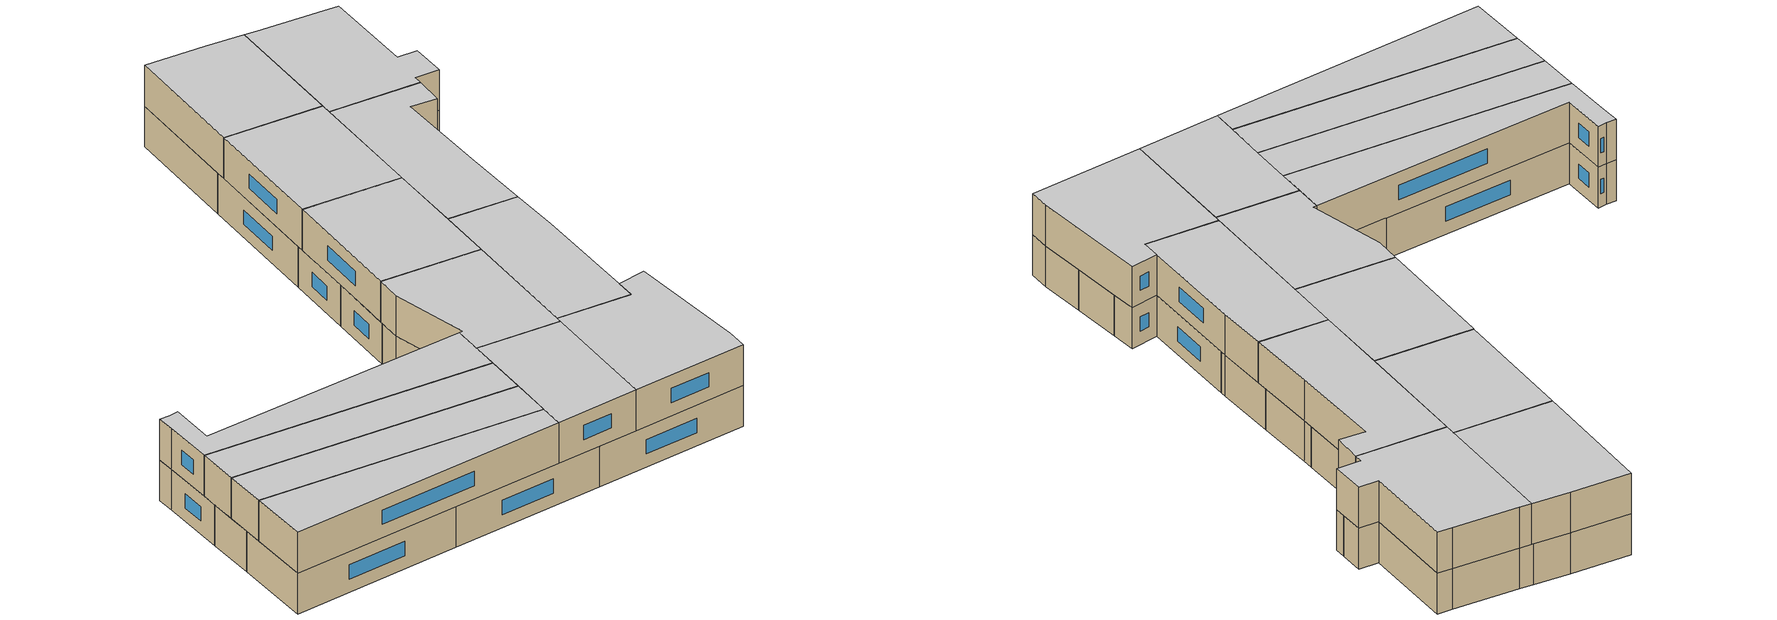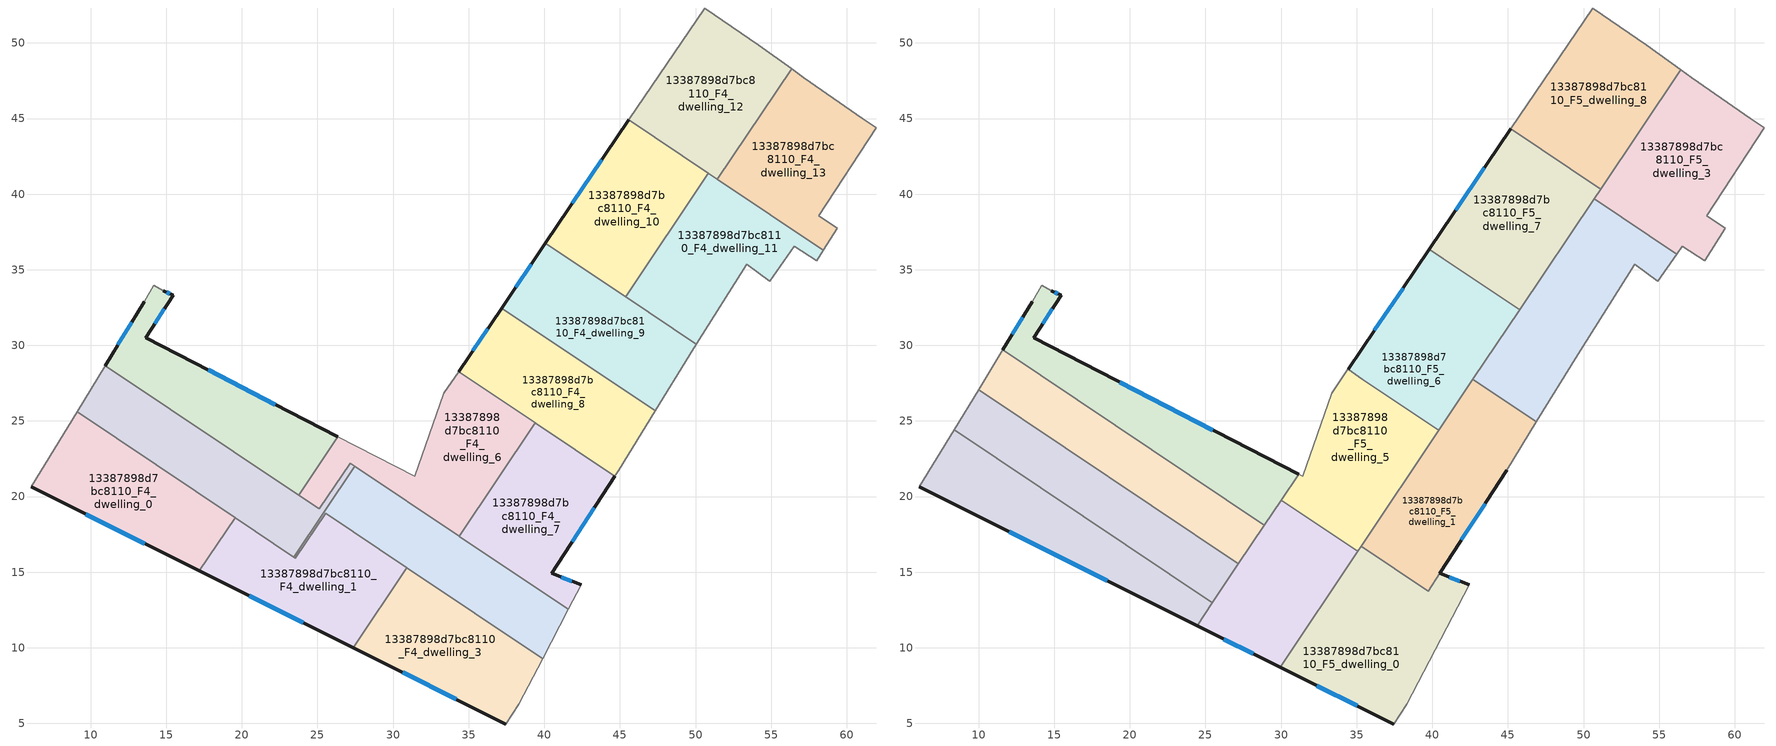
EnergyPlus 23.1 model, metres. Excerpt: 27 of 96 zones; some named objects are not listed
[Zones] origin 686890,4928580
13387898d7bc8110_F4_dwelling_0
 floor to 13387898d7bc8110_F3_dwelling_0 (EU_floor_Construction): 19.55,18.6 17.2,15.09 6.08,20.64 9.1,25.6 z12
 wall outside (EU_wall_Construction): 6.08,20.64 17.2,15.09 z12:15
 wall to 13387898d7bc8110_F4_dwelling_1 (EU_wall_Construction): 17.2,15.09 19.55,18.6 z12:15
 wall adiabatic (EU_wall_Construction): 9.1,25.6 6.08,20.64 z12:15
 wall to 13387898d7bc8110_F4_dwelling_2 (EU_wall_Construction): 19.55,18.6 9.1,25.6 z12:15
 window (EU_Window_Construction): 9.68,18.84 13.59,16.89 z12.97:14.03
13387898d7bc8110_F4_dwelling_1
 floor to 13387898d7bc8110_F3_dwelling_1 (EU_floor_Construction): 30.9,15.3 27.35,10.01 17.2,15.09 19.55,18.6 23.55,15.92 25.54,18.89 z12
 wall outside (EU_wall_Construction): 17.2,15.09 27.35,10.01 z12:15
 wall to 13387898d7bc8110_F4_dwelling_5 (EU_wall_Construction): 30.9,15.3 25.54,18.89 23.55,15.92 23.43,15.99 z12:15
 wall to 13387898d7bc8110_F4_dwelling_3 (EU_wall_Construction): 27.35,10.01 30.9,15.3 z12:15
 wall to 13387898d7bc8110_F4_dwelling_2 (EU_wall_Construction): 23.43,15.99 19.55,18.6 z12:15
 window (EU_Window_Construction): 20.49,13.44 24.06,11.66 z12.97:14.03
 ceiling adiabatic (EU_roof_Construction): 27.18,15.55 28.22,17.1 25.54,18.89 24.5,17.34 z15
13387898d7bc8110_F4_dwelling_10
 floor to 13387898d7bc8110_F3_dwelling_10 (EU_floor_Construction): 50.85,41.37 45.37,33.2 40.07,36.75 45.59,44.9 z12
 wall outside (EU_wall_Construction): 45.59,44.9 40.07,36.75 z12:15
 wall to 13387898d7bc8110_F4_dwelling_11 (EU_wall_Construction): 45.37,33.2 50.85,41.37 z12:15
 wall to 13387898d7bc8110_F4_dwelling_12 (EU_wall_Construction): 50.85,41.37 45.59,44.9 z12:15
 wall to 13387898d7bc8110_F4_dwelling_9 (EU_wall_Construction): 40.07,36.75 45.37,33.2 z12:15
 window (EU_Window_Construction): 43.8,42.26 41.86,39.39 z12.97:14.03
13387898d7bc8110_F4_dwelling_11
 floor to 13387898d7bc8110_F3_dwelling_11 (EU_floor_Construction): 58.44,36.28 58.02,35.6 56.54,36.54 54.92,34.25 53.39,35.38 50.04,30.07 45.37,33.2 50.85,41.37 z12
 wall adiabatic (EU_wall_Construction): 50.04,30.07 53.39,35.38 54.92,34.25 56.54,36.54 58.02,35.6 58.44,36.28 z12:15
 wall to 13387898d7bc8110_F4_dwelling_13 (EU_wall_Construction): 58.44,36.28 51.45,40.97 z12:15
 wall to 13387898d7bc8110_F4_dwelling_9 (EU_wall_Construction): 45.37,33.2 50.04,30.07 z12:15
 wall to 13387898d7bc8110_F4_dwelling_12 (EU_wall_Construction): 51.45,40.98 50.85,41.37 z12:15
13387898d7bc8110_F4_dwelling_12
 floor to 13387898d7bc8110_F3_dwelling_12 (EU_floor_Construction): 54.2,49.85 56.36,48.29 51.45,40.97 45.59,44.9 50.61,52.31 z12
 wall adiabatic (EU_wall_Construction): 56.36,48.29 54.2,49.85 50.61,52.31 45.59,44.9 z12:15
 wall to 13387898d7bc8110_F4_dwelling_13 (EU_wall_Construction): 51.45,40.97 56.36,48.29 z12:15
13387898d7bc8110_F4_dwelling_13
 floor to 13387898d7bc8110_F3_dwelling_13 (EU_floor_Construction): 61.07,44.99 61.95,44.38 58.15,38.56 59.36,37.75 58.44,36.28 51.45,40.97 56.36,48.29 57.17,47.71 z12
 wall adiabatic (EU_wall_Construction): 58.44,36.28 59.36,37.75 58.15,38.56 61.95,44.38 61.07,44.99 57.17,47.71 56.36,48.29 z12:15
13387898d7bc8110_F4_dwelling_2
 floor to 13387898d7bc8110_F3_dwelling_2 (EU_floor_Construction): 27.15,22.22 27.46,22.01 23.43,15.99 9.1,25.6 10.97,28.66 25.11,19.18 z12
 wall to 13387898d7bc8110_F4_dwelling_6 (EU_wall_Construction): 27.46,22.01 27.15,22.22 25.11,19.18 23.75,20.1 z12:15
 wall to 13387898d7bc8110_F4_dwelling_5 (EU_wall_Construction): 23.43,15.99 27.46,22.01 z12:15
 wall adiabatic (EU_wall_Construction): 10.97,28.66 9.1,25.6 z12:15
 wall to 13387898d7bc8110_F4_dwelling_4 (EU_wall_Construction): 23.75,20.1 10.97,28.66 z12:15
13387898d7bc8110_F4_dwelling_3
 floor to 13387898d7bc8110_F3_dwelling_3 (EU_floor_Construction): 39.88,9.27 38.32,6.27 37.47,4.96 27.35,10.01 30.9,15.3 z12
 wall outside (EU_wall_Construction): 27.35,10.01 37.47,4.96 z12:15
 wall adiabatic (EU_wall_Construction): 37.47,4.96 38.32,6.27 39.88,9.27 z12:15
 wall to 13387898d7bc8110_F4_dwelling_5 (EU_wall_Construction): 39.88,9.27 30.9,15.3 z12:15
 window (EU_Window_Construction): 30.63,8.37 34.19,6.6 z12.97:14.03
13387898d7bc8110_F4_dwelling_4
 floor to 13387898d7bc8110_F3_dwelling_4 (EU_floor_Construction): 26.34,23.96 23.75,20.1 10.97,28.66 13.55,32.88 14.19,33.96 14.82,33.6 15.45,33.32 13.65,30.5 z12
 wall outside (EU_wall_Construction): 26.34,23.96 13.65,30.5 15.45,33.32 14.82,33.6 / 13.55,32.88 10.97,28.66 z12:15
 wall adiabatic (EU_wall_Construction): 14.82,33.6 14.19,33.96 13.55,32.88 z12:15
 wall to 13387898d7bc8110_F4_dwelling_6 (EU_wall_Construction): 23.75,20.1 26.34,23.96 z12:15
 window (EU_Window_Construction): 15.24,33.41 15.02,33.51 / 14.23,31.41 14.86,32.41 / 22.22,26.08 17.76,28.38 / 12.71,31.51 11.81,30.03 z12.97:14.03
13387898d7bc8110_F4_dwelling_5
 floor to 13387898d7bc8110_F3_dwelling_5 (EU_floor_Construction): 41.59,12.54 39.88,9.27 25.54,18.89 23.55,15.92 23.43,15.99 27.46,22.01 z12
 wall adiabatic (EU_wall_Construction): 39.88,9.27 41.59,12.54 z12:15
 wall to 13387898d7bc8110_F4_dwelling_7 (EU_wall_Construction): 41.59,12.54 34.41,17.35 34.37,17.38 z12:15
 wall to 13387898d7bc8110_F4_dwelling_6 (EU_wall_Construction): 34.37,17.38 27.47,22.01 z12:15
 ceiling adiabatic (EU_roof_Construction): 28.22,17.1 30.26,20.13 27.46,22.01 23.43,15.99 23.55,15.92 25.54,18.89 z15
13387898d7bc8110_F4_dwelling_6
 floor to 13387898d7bc8110_F3_dwelling_6 (EU_floor_Construction): 39.39,24.87 34.37,17.38 27.15,22.22 25.11,19.18 23.75,20.1 26.34,23.96 31.42,21.34 33.36,26.83 34.33,28.27 z12
 wall adiabatic (EU_wall_Construction): 34.33,28.27 33.36,26.83 31.42,21.34 26.34,23.96 z12:15
 wall to 13387898d7bc8110_F4_dwelling_7 (EU_wall_Construction): 34.37,17.38 39.39,24.87 z12:15
 wall to 13387898d7bc8110_F4_dwelling_8 (EU_wall_Construction): 39.39,24.87 34.33,28.27 z12:15
13387898d7bc8110_F4_dwelling_7
 floor to 13387898d7bc8110_F3_dwelling_7 (EU_floor_Construction): 44.67,21.34 40.49,14.92 42.44,14.16 41.59,12.54 34.41,17.35 34.37,17.38 39.39,24.87 39.44,24.85 z12
 wall outside (EU_wall_Construction): 42.44,14.16 40.49,14.92 44.67,21.34 z12:15
 wall adiabatic (EU_wall_Construction): 41.59,12.54 42.44,14.16 z12:15
 wall to 13387898d7bc8110_F4_dwelling_8 (EU_wall_Construction): 44.67,21.34 39.44,24.85 39.39,24.87 z12:15
 window (EU_Window_Construction): 41.84,17 43.31,19.26 / 41.8,14.41 41.12,14.67 z12.97:14.03
13387898d7bc8110_F4_dwelling_8
 floor to 13387898d7bc8110_F3_dwelling_8 (EU_floor_Construction): 47.32,25.66 44.93,21.74 44.67,21.34 34.33,28.27 37.17,32.47 z12
 wall outside (EU_wall_Construction): 37.17,32.47 34.33,28.27 z12:15
 wall adiabatic (EU_wall_Construction): 44.67,21.34 44.93,21.74 47.32,25.66 z12:15
 wall to 13387898d7bc8110_F4_dwelling_9 (EU_wall_Construction): 47.32,25.66 37.17,32.47 z12:15
 window (EU_Window_Construction): 36.25,31.11 35.25,29.63 z12.97:14.03
13387898d7bc8110_F4_dwelling_9
 floor to 13387898d7bc8110_F3_dwelling_9 (EU_floor_Construction): 50.04,30.07 49.61,29.39 47.32,25.66 37.17,32.47 40.07,36.75 z12
 wall outside (EU_wall_Construction): 40.07,36.75 37.17,32.47 z12:15
 wall adiabatic (EU_wall_Construction): 47.32,25.66 49.61,29.39 50.04,30.07 z12:15
 window (EU_Window_Construction): 39.13,35.36 38.11,33.86 z12.97:14.03
13387898d7bc8110_F5_dwelling_0
 floor to 13387898d7bc8110_F4_dwelling_3 (EU_floor_Construction): 39.88,9.27 38.32,6.27 37.47,4.96 29.93,8.73 33.27,13.71 z15
 floor to 13387898d7bc8110_F4_dwelling_5 (EU_floor_Construction): 39.74,13.78 41.59,12.54 39.88,9.27 33.27,13.71 35.29,16.71 39.72,13.74 z15
 floor to 13387898d7bc8110_F4_dwelling_7 (EU_floor_Construction): 42.44,14.16 41.59,12.54 39.74,13.78 40.49,14.92 z15
 wall outside (EU_wall_Construction): 42.44,14.16 40.49,14.92 / 29.93,8.72 37.47,4.96 z15:18
 wall to 13387898d7bc8110_F5_dwelling_1 (EU_wall_Construction): 40.49,14.92 39.72,13.74 35.29,16.71 z15:18
 wall adiabatic (EU_wall_Construction): 37.47,4.96 38.32,6.27 42.44,14.16 z15:18
 wall to 13387898d7bc8110_F5_dwelling_4 (EU_wall_Construction): 35.06,16.38 29.93,8.72 z15:18
 wall to 13387898d7bc8110_F5_dwelling_5 (EU_wall_Construction): 35.29,16.71 35.06,16.38 z15:18
 window (EU_Window_Construction): 41.8,14.41 41.12,14.67 / 32.37,7.5 35.02,6.18 z15.97:17.03
 ceiling to 13387898d7bc8110_F6_dwelling_0 (EU_floor_Construction): 38.32,6.27 42.44,14.16 40.49,14.92 39.72,13.74 35.29,16.71 29.93,8.72 37.47,4.96 z18
13387898d7bc8110_F5_dwelling_1
 floor to 13387898d7bc8110_F4_dwelling_7 (EU_floor_Construction): 44.66,21.34 39.74,13.77 35.31,16.75 40.34,24.24 z15
 floor to 13387898d7bc8110_F4_dwelling_8 (EU_floor_Construction): 46.88,24.94 44.93,21.74 44.66,21.34 40.34,24.24 42.69,27.75 z15
 floor to 13387898d7bc8110_F4_dwelling_5 (EU_floor_Construction): 39.74,13.77 39.72,13.74 35.29,16.71 35.31,16.75 z15
 wall outside (EU_wall_Construction): 40.49,14.92 44.93,21.74 z15:18
 wall to 13387898d7bc8110_F5_dwelling_2 (EU_wall_Construction): 46.88,24.94 42.69,27.75 z15:18
 wall adiabatic (EU_wall_Construction): 44.93,21.74 46.88,24.94 z15:18
 wall to 13387898d7bc8110_F5_dwelling_5 (EU_wall_Construction): 40.43,24.38 35.29,16.71 z15:18
 wall to 13387898d7bc8110_F5_dwelling_6 (EU_wall_Construction): 42.69,27.75 40.43,24.38 z15:18
 window (EU_Window_Construction): 41.93,17.13 43.49,19.53 z15.97:17.03
 ceiling to 13387898d7bc8110_F6_dwelling_1 (EU_floor_Construction): 39.72,13.74 44.93,21.74 46.88,24.94 42.69,27.75 35.29,16.71 z18
13387898d7bc8110_F5_dwelling_10
 floor to 13387898d7bc8110_F4_dwelling_0 (EU_floor_Construction): 19.55,18.6 18.78,17.45 8.38,24.42 9.1,25.6 z15
 floor to 13387898d7bc8110_F4_dwelling_2 (EU_floor_Construction): 24.39,17.42 23.43,15.99 9.1,25.6 10,27.07 z15
 floor to 13387898d7bc8110_F4_dwelling_1 (EU_floor_Construction): 24.5,17.34 27.18,15.55 25.46,12.97 18.78,17.45 19.55,18.6 23.55,15.92 z15
 floor adiabatic (EU_floor_Construction): 24.5,17.34 23.55,15.92 23.43,15.99 24.39,17.42 z15
 wall to 13387898d7bc8110_F5_dwelling_9 (EU_wall_Construction): 8.38,24.42 25.46,12.97 z15:18
 wall adiabatic (EU_wall_Construction): 10,27.07 8.38,24.42 z15:18
 wall to 13387898d7bc8110_F5_dwelling_11 (EU_wall_Construction): 27.18,15.55 10,27.07 z15:18
 wall to 13387898d7bc8110_F5_dwelling_4 (EU_wall_Construction): 25.46,12.97 27.18,15.55 z15:18
 ceiling to 13387898d7bc8110_F6_dwelling_10 (EU_floor_Construction): 25.46,12.97 27.18,15.55 10,27.07 8.38,24.42 z18
13387898d7bc8110_F5_dwelling_11
 floor to 13387898d7bc8110_F4_dwelling_4 (EU_floor_Construction): 24.43,21.11 23.75,20.1 10.97,28.66 11.61,29.71 z15
 floor to 13387898d7bc8110_F4_dwelling_2 (EU_floor_Construction): 25.79,20.19 26.11,19.98 24.39,17.42 10,27.07 10.97,28.66 25.11,19.18 z15
 floor to 13387898d7bc8110_F4_dwelling_6 (EU_floor_Construction): 25.79,20.19 25.11,19.18 23.75,20.1 24.43,21.11 z15
 floor adiabatic (EU_floor_Construction): 28.9,18.11 27.18,15.55 24.39,17.42 26.11,19.98 z15
 wall adiabatic (EU_wall_Construction): 11.61,29.71 10,27.07 z15:18
 wall to 13387898d7bc8110_F5_dwelling_12 (EU_wall_Construction): 28.9,18.11 11.61,29.71 z15:18
 wall to 13387898d7bc8110_F5_dwelling_4 (EU_wall_Construction): 27.18,15.55 28.9,18.11 z15:18
 ceiling to 13387898d7bc8110_F6_dwelling_11 (EU_floor_Construction): 27.18,15.55 28.9,18.11 11.61,29.71 10,27.07 z18
13387898d7bc8110_F5_dwelling_12
 floor to 13387898d7bc8110_F4_dwelling_6 (EU_floor_Construction): 31.16,21.47 30.26,20.13 27.15,22.22 25.79,20.19 24.43,21.11 26.34,23.96 z15
 floor to 13387898d7bc8110_F4_dwelling_4 (EU_floor_Construction): 26.34,23.96 24.43,21.11 11.61,29.71 13.55,32.88 14.19,33.96 14.82,33.6 15.45,33.32 13.65,30.5 z15
 floor adiabatic (EU_floor_Construction): 30.26,20.13 28.9,18.11 26.11,19.98 27.46,22.01 z15
 floor to 13387898d7bc8110_F4_dwelling_2 (EU_floor_Construction): 27.46,22.01 26.11,19.98 25.79,20.19 27.15,22.22 z15
 wall outside (EU_wall_Construction): 31.16,21.47 13.65,30.5 15.45,33.32 14.82,33.6 / 13.55,32.88 11.61,29.71 z15:18
 wall adiabatic (EU_wall_Construction): 14.82,33.6 14.19,33.96 13.55,32.88 z15:18
 wall to 13387898d7bc8110_F5_dwelling_5 (EU_wall_Construction): 30.01,19.77 31.16,21.47 z15:18
 wall to 13387898d7bc8110_F5_dwelling_4 (EU_wall_Construction): 28.9,18.11 30.01,19.77 z15:18
 window (EU_Window_Construction): 15.24,33.41 15.02,33.51 / 14.23,31.41 14.86,32.41 / 25.48,24.4 19.32,27.57 / 12.92,31.85 12.24,30.73 z15.97:17.03
 ceiling to 13387898d7bc8110_F6_dwelling_12 (EU_floor_Construction): 28.9,18.11 31.16,21.47 13.65,30.5 15.45,33.32 14.82,33.6 14.19,33.96 13.55,32.88 11.61,29.71 z18
13387898d7bc8110_F5_dwelling_2
 floor to 13387898d7bc8110_F4_dwelling_11 (EU_floor_Construction): 56.17,36.02 54.92,34.25 53.39,35.38 50.04,30.07 46.04,32.75 50.7,39.69 z15
 floor to 13387898d7bc8110_F4_dwelling_9 (EU_floor_Construction): 50.04,30.07 49.61,29.39 47.32,25.66 43.16,28.45 46.04,32.75 z15
 floor to 13387898d7bc8110_F4_dwelling_8 (EU_floor_Construction): 47.32,25.66 46.88,24.94 42.69,27.75 43.16,28.45 z15
 wall adiabatic (EU_wall_Construction): 46.88,24.94 49.61,29.39 53.39,35.38 54.92,34.25 56.17,36.02 z15:18
 wall to 13387898d7bc8110_F5_dwelling_3 (EU_wall_Construction): 56.17,36.02 50.7,39.69 z15:18
 wall to 13387898d7bc8110_F5_dwelling_7 (EU_wall_Construction): 50.7,39.69 45.78,32.35 z15:18
 wall to 13387898d7bc8110_F5_dwelling_6 (EU_wall_Construction): 45.78,32.35 42.69,27.75 z15:18
 ceiling to 13387898d7bc8110_F6_dwelling_2 (EU_floor_Construction): 49.61,29.39 53.39,35.38 54.92,34.25 56.17,36.02 50.7,39.69 42.69,27.75 46.88,24.94 z18
13387898d7bc8110_F5_dwelling_3
 floor to 13387898d7bc8110_F4_dwelling_13 (EU_floor_Construction): 61.07,44.99 61.95,44.38 58.15,38.56 59.36,37.75 58.44,36.28 51.53,40.92 56.43,48.24 57.17,47.71 z15
 floor to 13387898d7bc8110_F4_dwelling_11 (EU_floor_Construction): 58.44,36.28 58.02,35.6 56.54,36.54 56.17,36.02 50.7,39.69 51.53,40.92 z15
 wall adiabatic (EU_wall_Construction): 56.17,36.02 56.54,36.54 58.02,35.6 59.36,37.75 58.15,38.56 61.95,44.38 61.07,44.99 57.17,47.71 56.43,48.24 z15:18
 wall to 13387898d7bc8110_F5_dwelling_8 (EU_wall_Construction): 56.43,48.24 51.13,40.33 z15:18
 wall to 13387898d7bc8110_F5_dwelling_7 (EU_wall_Construction): 51.13,40.33 50.7,39.69 z15:18
 ceiling to 13387898d7bc8110_F6_dwelling_3 (EU_floor_Construction): 59.36,37.75 58.15,38.56 61.95,44.38 61.07,44.99 57.17,47.71 56.43,48.24 50.7,39.69 56.17,36.02 56.54,36.54 58.02,35.6 z18
13387898d7bc8110_F5_dwelling_4
 floor to 13387898d7bc8110_F4_dwelling_1 (EU_floor_Construction): 30.9,15.3 27.35,10.01 24.45,11.47 28.22,17.1 z15
 floor to 13387898d7bc8110_F4_dwelling_3 (EU_floor_Construction): 33.27,13.71 29.93,8.73 27.35,10.01 30.9,15.3 z15
 floor to 13387898d7bc8110_F4_dwelling_5 (EU_floor_Construction): 35.06,16.38 33.27,13.71 28.22,17.1 30.01,19.76 z15
 wall outside (EU_wall_Construction): 24.44,11.46 29.93,8.72 z15:18
 wall to 13387898d7bc8110_F5_dwelling_5 (EU_wall_Construction): 35.06,16.38 30.01,19.76 z15:18
 wall to 13387898d7bc8110_F5_dwelling_9 (EU_wall_Construction): 25.46,12.97 24.44,11.46 z15:18
 window (EU_Window_Construction): 26.22,10.58 28.15,9.61 z15.97:17.03
 ceiling to 13387898d7bc8110_F6_dwelling_4 (EU_floor_Construction): 29.93,8.72 35.06,16.38 30.01,19.76 24.44,11.46 z18
13387898d7bc8110_F5_dwelling_5
 floor to 13387898d7bc8110_F4_dwelling_5 (EU_floor_Construction): 35.31,16.75 35.06,16.38 30.01,19.76 30.26,20.13 z15
 floor to 13387898d7bc8110_F4_dwelling_7 (EU_floor_Construction): 40.34,24.24 35.31,16.75 34.37,17.38 39.39,24.87 39.44,24.85 z15
 floor to 13387898d7bc8110_F4_dwelling_6 (EU_floor_Construction): 39.39,24.87 34.37,17.38 30.26,20.13 31.16,21.47 31.42,21.34 33.36,26.83 34.33,28.27 z15
 floor to 13387898d7bc8110_F4_dwelling_8 (EU_floor_Construction): 40.43,24.38 40.34,24.24 34.33,28.27 34.42,28.4 35.32,27.81 35.38,27.76 z15
 wall adiabatic (EU_wall_Construction): 34.42,28.41 33.36,26.83 31.42,21.34 31.16,21.47 z15:18
 wall to 13387898d7bc8110_F5_dwelling_6 (EU_wall_Construction): 40.43,24.38 35.38,27.76 34.43,28.41 z15:18
 ceiling to 13387898d7bc8110_F6_dwelling_5 (EU_floor_Construction): 35.06,16.38 40.43,24.38 34.42,28.41 33.36,26.83 31.42,21.34 31.16,21.47 30.01,19.76 z18
13387898d7bc8110_F5_dwelling_6
 floor to 13387898d7bc8110_F4_dwelling_8 (EU_floor_Construction): 43.16,28.45 40.43,24.38 35.38,27.76 34.43,28.41 37.17,32.47 z15
 floor to 13387898d7bc8110_F4_dwelling_9 (EU_floor_Construction): 45.78,32.35 43.16,28.45 37.17,32.47 39.81,36.36 z15
 wall outside (EU_wall_Construction): 39.81,36.36 34.43,28.41 z15:18
 wall to 13387898d7bc8110_F5_dwelling_7 (EU_wall_Construction): 45.78,32.35 40.73,35.74 39.81,36.36 z15:18
 window (EU_Window_Construction): 38.06,33.78 36.17,30.99 z15.97:17.03
 ceiling to 13387898d7bc8110_F6_dwelling_6 (EU_floor_Construction): 40.43,24.38 45.78,32.35 39.81,36.36 34.43,28.41 35.38,27.76 z18
13387898d7bc8110_F5_dwelling_7
 floor to 13387898d7bc8110_F4_dwelling_10 (EU_floor_Construction): 50.46,40.78 45.37,33.2 40.07,36.75 45.19,44.31 z15
 floor to 13387898d7bc8110_F4_dwelling_11 (EU_floor_Construction): 51.13,40.33 46.04,32.75 45.37,33.2 50.46,40.78 z15
 floor to 13387898d7bc8110_F4_dwelling_9 (EU_floor_Construction): 46.04,32.75 45.78,32.35 40.72,35.75 39.81,36.36 40.07,36.75 z15
 wall outside (EU_wall_Construction): 45.19,44.31 39.81,36.36 z15:18
 wall to 13387898d7bc8110_F5_dwelling_8 (EU_wall_Construction): 51.13,40.33 45.19,44.31 z15:18
 window (EU_Window_Construction): 43.45,41.73 41.55,38.94 z15.97:17.03
 ceiling to 13387898d7bc8110_F6_dwelling_7 (EU_floor_Construction): 45.78,32.35 51.13,40.33 45.19,44.31 39.81,36.36 40.73,35.74 z18
13387898d7bc8110_F5_dwelling_8
 floor to 13387898d7bc8110_F4_dwelling_12 (EU_floor_Construction): 54.2,49.85 56.36,48.29 51.45,40.97 45.59,44.9 50.61,52.31 z15
 floor to 13387898d7bc8110_F4_dwelling_10 (EU_floor_Construction): 50.85,41.37 50.46,40.78 45.19,44.31 45.59,44.9 z15
 floor to 13387898d7bc8110_F4_dwelling_13 (EU_floor_Construction): 56.43,48.24 51.53,40.92 51.45,40.97 56.36,48.29 z15
 floor to 13387898d7bc8110_F4_dwelling_11 (EU_floor_Construction): 51.53,40.92 51.13,40.33 50.46,40.78 50.85,41.37 z15
 wall adiabatic (EU_wall_Construction): 56.43,48.24 54.2,49.85 50.61,52.31 45.19,44.31 z15:18
 ceiling to 13387898d7bc8110_F6_dwelling_8 (EU_floor_Construction): 51.13,40.33 56.43,48.24 54.2,49.85 50.61,52.31 45.19,44.31 z18
13387898d7bc8110_F5_dwelling_9
 floor to 13387898d7bc8110_F4_dwelling_0 (EU_floor_Construction): 18.78,17.45 17.2,15.09 6.08,20.64 8.38,24.42 z15
 floor to 13387898d7bc8110_F4_dwelling_1 (EU_floor_Construction): 25.46,12.97 24.45,11.47 17.2,15.09 18.78,17.45 z15
 wall outside (EU_wall_Construction): 6.08,20.64 24.44,11.46 z15:18
 wall adiabatic (EU_wall_Construction): 8.38,24.42 6.08,20.64 z15:18
 window (EU_Window_Construction): 12.03,17.67 18.49,14.44 z15.97:17.03
 ceiling to 13387898d7bc8110_F6_dwelling_9 (EU_floor_Construction): 24.44,11.46 25.46,12.97 8.38,24.42 6.08,20.64 z18
[Building]
EU S2 Campaign: North Axis=0; Terrain=City; Solar Distribution=FullExterior
[Site:Location]
Bologna: Latitude=44.5; Longitude=11.25; Time Zone=1; Elevation=37
[SizingPeriod:WeatherFileDays]
AnnualSizingPeriod: Begin Month=1; Begin Day of Month=1; End Month=12; End Day of Month=31; Day of Week for Start Day=Monday; Use Weather File Daylight Saving Period=No; Use Weather File Rain and Snow Indicators=No
[MATERIAL]
EU_InternalMass_Material: Roughness=MediumRough; Thickness=0.1; Conductivity=1; Density=1800; Specific Heat=900; Thermal Absorptance=0.9; Solar Absorptance=0.7; Visible Absorptance=0.7
[MATERIAL:NOMASS] Roughness=MediumRough; Thermal Absorptance=0.9; Solar Absorptance=0.7; Visible Absorptance=0.7
Name | Thermal Resistance
EU_wall_NoMass | 0.779417
EU_roof_NoMass | 0.435466
EU_floor_NoMass | 0.588222
[WINDOWMATERIAL:SIMPLEGLAZINGSYSTEM]
EU_Window_SimpleGlazing: UFactor=5.16242; Solar Heat Gain Coefficient=0.85; Visible Transmittance=0.85
[CONSTRUCTION]
EU_wall_Construction: EU_wall_NoMass
EU_roof_Construction: EU_roof_NoMass
EU_floor_Construction: EU_floor_NoMass
EU_Window_Construction: EU_Window_SimpleGlazing
EU_InternalMass_Construction: EU_InternalMass_Material
[ZONE] Type=1; Multiplier=1; Ceiling Height=autocalculate; Floor Area=autocalculate; Part of Total Floor Area=Yes
Name | Volume
13387898d7bc8110_F4_dwelling_0 | 187.765
13387898d7bc8110_F5_dwelling_0 | 229.597
13387898d7bc8110_F4_dwelling_1 | 187.751
13387898d7bc8110_F5_dwelling_1 | 208.505
13387898d7bc8110_F4_dwelling_10 | 187.748
13387898d7bc8110_F5_dwelling_10 | 191.877
13387898d7bc8110_F4_dwelling_11; 13387898d7bc8110_F4_dwelling_12 | 187.734
13387898d7bc8110_F5_dwelling_11 | 191.95
13387898d7bc8110_F5_dwelling_12 | 191.823
13387898d7bc8110_F4_dwelling_13 | 187.732
13387898d7bc8110_F4_dwelling_2 | 190.38
13387898d7bc8110_F5_dwelling_2 | 219.044
13387898d7bc8110_F4_dwelling_3 | 187.77
13387898d7bc8110_F5_dwelling_3 | 219.031
13387898d7bc8110_F4_dwelling_4 | 187.731
13387898d7bc8110_F5_dwelling_4 | 175.23
13387898d7bc8110_F4_dwelling_5 | 190.395
13387898d7bc8110_F5_dwelling_5 | 189.636
13387898d7bc8110_F4_dwelling_6 | 186.368
13387898d7bc8110_F5_dwelling_6 | 207.718
13387898d7bc8110_F4_dwelling_7 | 183.779
13387898d7bc8110_F5_dwelling_7 | 206.533
13387898d7bc8110_F4_dwelling_8 | 187.742
13387898d7bc8110_F5_dwelling_8 | 205.512
13387898d7bc8110_F4_dwelling_9 | 187.744
13387898d7bc8110_F5_dwelling_9 | 191.902
[INTERNALMASS] Construction=EU_InternalMass_Construction
Name | Zone or ZoneList | Surface Area
13387898d7bc8110_F4_dwelling_0_EU_InternalMass | 13387898d7bc8110_F4_dwelling_0 | 62.5878
13387898d7bc8110_F4_dwelling_1_EU_InternalMass | 13387898d7bc8110_F4_dwelling_1 | 62.5835
13387898d7bc8110_F4_dwelling_2_EU_InternalMass | 13387898d7bc8110_F4_dwelling_2 | 63.4596
13387898d7bc8110_F4_dwelling_3_EU_InternalMass | 13387898d7bc8110_F4_dwelling_3 | 62.59
13387898d7bc8110_F4_dwelling_4_EU_InternalMass | 13387898d7bc8110_F4_dwelling_4 | 62.5825
13387898d7bc8110_F4_dwelling_5_EU_InternalMass | 13387898d7bc8110_F4_dwelling_5 | 63.4637
13387898d7bc8110_F4_dwelling_6_EU_InternalMass | 13387898d7bc8110_F4_dwelling_6 | 62.1273
13387898d7bc8110_F4_dwelling_7_EU_InternalMass | 13387898d7bc8110_F4_dwelling_7 | 61.2537
13387898d7bc8110_F4_dwelling_8_EU_InternalMass | 13387898d7bc8110_F4_dwelling_8 | 62.5807
13387898d7bc8110_F4_dwelling_9_EU_InternalMass | 13387898d7bc8110_F4_dwelling_9 | 62.5813
13387898d7bc8110_F4_dwelling_10_EU_InternalMass | 13387898d7bc8110_F4_dwelling_10 | 62.5813
13387898d7bc8110_F4_dwelling_11_EU_InternalMass | 13387898d7bc8110_F4_dwelling_11 | 62.5776
13387898d7bc8110_F4_dwelling_12_EU_InternalMass | 13387898d7bc8110_F4_dwelling_12 | 62.5789
13387898d7bc8110_F4_dwelling_13_EU_InternalMass | 13387898d7bc8110_F4_dwelling_13 | 62.576
13387898d7bc8110_F5_dwelling_0_EU_InternalMass | 13387898d7bc8110_F5_dwelling_0 | 76.5342
13387898d7bc8110_F5_dwelling_1_EU_InternalMass | 13387898d7bc8110_F5_dwelling_1 | 69.4991
13387898d7bc8110_F5_dwelling_2_EU_InternalMass | 13387898d7bc8110_F5_dwelling_2 | 73.015
13387898d7bc8110_F5_dwelling_3_EU_InternalMass | 13387898d7bc8110_F5_dwelling_3 | 73.0106
13387898d7bc8110_F5_dwelling_4_EU_InternalMass | 13387898d7bc8110_F5_dwelling_4 | 58.4099
13387898d7bc8110_F5_dwelling_5_EU_InternalMass | 13387898d7bc8110_F5_dwelling_5 | 63.2117
13387898d7bc8110_F5_dwelling_6_EU_InternalMass | 13387898d7bc8110_F5_dwelling_6 | 69.243
13387898d7bc8110_F5_dwelling_7_EU_InternalMass | 13387898d7bc8110_F5_dwelling_7 | 68.8485
13387898d7bc8110_F5_dwelling_8_EU_InternalMass | 13387898d7bc8110_F5_dwelling_8 | 68.5036
13387898d7bc8110_F5_dwelling_9_EU_InternalMass | 13387898d7bc8110_F5_dwelling_9 | 63.9674
13387898d7bc8110_F5_dwelling_10_EU_InternalMass | 13387898d7bc8110_F5_dwelling_10 | 63.9591
13387898d7bc8110_F5_dwelling_11_EU_InternalMass | 13387898d7bc8110_F5_dwelling_11 | 63.9834
13387898d7bc8110_F5_dwelling_12_EU_InternalMass | 13387898d7bc8110_F5_dwelling_12 | 63.9409
[OTHEREQUIPMENT] Fuel Type=Electricity; Design Level Calculation Method=Watts/Area; Power per Zone Floor Area=1; Fraction Latent=0; Fraction Radiant=0; Fraction Lost=0; Carbon Dioxide Generation Rate=0; EndUse Subcategory=EU_Step8_InternalGains
Name | Zone or ZoneList or Space or SpaceList | Schedule
EU_Step8_InternalGain_13387898d7bc8110_F4_dwelling_0_f000 | 13387898d7bc8110_F4_dwelling_0 | EU_Step8_GainSchedule_13387898d7bc8110_F4_dwelling_0_f000
EU_Step8_InternalGain_13387898d7bc8110_F4_dwelling_1_f000 | 13387898d7bc8110_F4_dwelling_1 | EU_Step8_GainSchedule_13387898d7bc8110_F4_dwelling_1_f000
EU_Step8_InternalGain_13387898d7bc8110_F4_dwelling_2_f000 | 13387898d7bc8110_F4_dwelling_2 | EU_Step8_GainSchedule_13387898d7bc8110_F4_dwelling_2_f000
EU_Step8_InternalGain_13387898d7bc8110_F4_dwelling_3_f000 | 13387898d7bc8110_F4_dwelling_3 | EU_Step8_GainSchedule_13387898d7bc8110_F4_dwelling_3_f000
EU_Step8_InternalGain_13387898d7bc8110_F4_dwelling_4_f000 | 13387898d7bc8110_F4_dwelling_4 | EU_Step8_GainSchedule_13387898d7bc8110_F4_dwelling_4_f000
EU_Step8_InternalGain_13387898d7bc8110_F4_dwelling_5_f000 | 13387898d7bc8110_F4_dwelling_5 | EU_Step8_GainSchedule_13387898d7bc8110_F4_dwelling_5_f000
EU_Step8_InternalGain_13387898d7bc8110_F4_dwelling_6_f000 | 13387898d7bc8110_F4_dwelling_6 | EU_Step8_GainSchedule_13387898d7bc8110_F4_dwelling_6_f000
EU_Step8_InternalGain_13387898d7bc8110_F4_dwelling_7_f000 | 13387898d7bc8110_F4_dwelling_7 | EU_Step8_GainSchedule_13387898d7bc8110_F4_dwelling_7_f000
EU_Step8_InternalGain_13387898d7bc8110_F4_dwelling_8_f000 | 13387898d7bc8110_F4_dwelling_8 | EU_Step8_GainSchedule_13387898d7bc8110_F4_dwelling_8_f000
EU_Step8_InternalGain_13387898d7bc8110_F4_dwelling_9_f000 | 13387898d7bc8110_F4_dwelling_9 | EU_Step8_GainSchedule_13387898d7bc8110_F4_dwelling_9_f000
EU_Step8_InternalGain_13387898d7bc8110_F4_dwelling_10_f000 | 13387898d7bc8110_F4_dwelling_10 | EU_Step8_GainSchedule_13387898d7bc8110_F4_dwelling_10_f000
EU_Step8_InternalGain_13387898d7bc8110_F4_dwelling_11_f000 | 13387898d7bc8110_F4_dwelling_11 | EU_Step8_GainSchedule_13387898d7bc8110_F4_dwelling_11_f000
EU_Step8_InternalGain_13387898d7bc8110_F4_dwelling_12_f000 | 13387898d7bc8110_F4_dwelling_12 | EU_Step8_GainSchedule_13387898d7bc8110_F4_dwelling_12_f000
EU_Step8_InternalGain_13387898d7bc8110_F4_dwelling_13_f000 | 13387898d7bc8110_F4_dwelling_13 | EU_Step8_GainSchedule_13387898d7bc8110_F4_dwelling_13_f000
EU_Step8_InternalGain_13387898d7bc8110_F5_dwelling_0_f000 | 13387898d7bc8110_F5_dwelling_0 | EU_Step8_GainSchedule_13387898d7bc8110_F5_dwelling_0_f000
EU_Step8_InternalGain_13387898d7bc8110_F5_dwelling_1_f000 | 13387898d7bc8110_F5_dwelling_1 | EU_Step8_GainSchedule_13387898d7bc8110_F5_dwelling_1_f000
EU_Step8_InternalGain_13387898d7bc8110_F5_dwelling_2_f000 | 13387898d7bc8110_F5_dwelling_2 | EU_Step8_GainSchedule_13387898d7bc8110_F5_dwelling_2_f000
EU_Step8_InternalGain_13387898d7bc8110_F5_dwelling_3_f000 | 13387898d7bc8110_F5_dwelling_3 | EU_Step8_GainSchedule_13387898d7bc8110_F5_dwelling_3_f000
EU_Step8_InternalGain_13387898d7bc8110_F5_dwelling_4_f000 | 13387898d7bc8110_F5_dwelling_4 | EU_Step8_GainSchedule_13387898d7bc8110_F5_dwelling_4_f000
EU_Step8_InternalGain_13387898d7bc8110_F5_dwelling_5_f000 | 13387898d7bc8110_F5_dwelling_5 | EU_Step8_GainSchedule_13387898d7bc8110_F5_dwelling_5_f000
EU_Step8_InternalGain_13387898d7bc8110_F5_dwelling_6_f000 | 13387898d7bc8110_F5_dwelling_6 | EU_Step8_GainSchedule_13387898d7bc8110_F5_dwelling_6_f000
EU_Step8_InternalGain_13387898d7bc8110_F5_dwelling_7_f000 | 13387898d7bc8110_F5_dwelling_7 | EU_Step8_GainSchedule_13387898d7bc8110_F5_dwelling_7_f000
EU_Step8_InternalGain_13387898d7bc8110_F5_dwelling_8_f000 | 13387898d7bc8110_F5_dwelling_8 | EU_Step8_GainSchedule_13387898d7bc8110_F5_dwelling_8_f000
EU_Step8_InternalGain_13387898d7bc8110_F5_dwelling_9_f000 | 13387898d7bc8110_F5_dwelling_9 | EU_Step8_GainSchedule_13387898d7bc8110_F5_dwelling_9_f000
EU_Step8_InternalGain_13387898d7bc8110_F5_dwelling_10_f000 | 13387898d7bc8110_F5_dwelling_10 | EU_Step8_GainSchedule_13387898d7bc8110_F5_dwelling_10_f000
EU_Step8_InternalGain_13387898d7bc8110_F5_dwelling_11_f000 | 13387898d7bc8110_F5_dwelling_11 | EU_Step8_GainSchedule_13387898d7bc8110_F5_dwelling_11_f000
EU_Step8_InternalGain_13387898d7bc8110_F5_dwelling_12_f000 | 13387898d7bc8110_F5_dwelling_12 | EU_Step8_GainSchedule_13387898d7bc8110_F5_dwelling_12_f000
[ZONEVENTILATION:DESIGNFLOWRATE] Schedule=EU_AlwaysOn; Design Flow Rate Calculation Method=AirChanges/Hour; Air Changes per Hour=0.712058; Ventilation Type=Natural; Fan Pressure Rise=0; Fan Total Efficiency=1; Constant Term Coefficient=1; Temperature Term Coefficient=0; Velocity Term Coefficient=0; Velocity Squared Term Coefficient=0; Minimum Indoor Temperature=-100; Maximum Indoor Temperature=100; Delta Temperature=-100; Minimum Outdoor Temperature=-100; Maximum Outdoor Temperature=100; Maximum Wind Speed=40
Name | Zone or ZoneList or Space or SpaceList
EU_ConstantAir_13387898d7bc8110_F4_dwelling_0 | 13387898d7bc8110_F4_dwelling_0
EU_ConstantAir_13387898d7bc8110_F4_dwelling_1 | 13387898d7bc8110_F4_dwelling_1
EU_ConstantAir_13387898d7bc8110_F4_dwelling_2 | 13387898d7bc8110_F4_dwelling_2
EU_ConstantAir_13387898d7bc8110_F4_dwelling_3 | 13387898d7bc8110_F4_dwelling_3
EU_ConstantAir_13387898d7bc8110_F4_dwelling_4 | 13387898d7bc8110_F4_dwelling_4
EU_ConstantAir_13387898d7bc8110_F4_dwelling_5 | 13387898d7bc8110_F4_dwelling_5
EU_ConstantAir_13387898d7bc8110_F4_dwelling_6 | 13387898d7bc8110_F4_dwelling_6
EU_ConstantAir_13387898d7bc8110_F4_dwelling_7 | 13387898d7bc8110_F4_dwelling_7
EU_ConstantAir_13387898d7bc8110_F4_dwelling_8 | 13387898d7bc8110_F4_dwelling_8
EU_ConstantAir_13387898d7bc8110_F4_dwelling_9 | 13387898d7bc8110_F4_dwelling_9
EU_ConstantAir_13387898d7bc8110_F4_dwelling_10 | 13387898d7bc8110_F4_dwelling_10
EU_ConstantAir_13387898d7bc8110_F4_dwelling_11 | 13387898d7bc8110_F4_dwelling_11
EU_ConstantAir_13387898d7bc8110_F4_dwelling_12 | 13387898d7bc8110_F4_dwelling_12
EU_ConstantAir_13387898d7bc8110_F4_dwelling_13 | 13387898d7bc8110_F4_dwelling_13
EU_ConstantAir_13387898d7bc8110_F5_dwelling_0 | 13387898d7bc8110_F5_dwelling_0
EU_ConstantAir_13387898d7bc8110_F5_dwelling_1 | 13387898d7bc8110_F5_dwelling_1
EU_ConstantAir_13387898d7bc8110_F5_dwelling_2 | 13387898d7bc8110_F5_dwelling_2
EU_ConstantAir_13387898d7bc8110_F5_dwelling_3 | 13387898d7bc8110_F5_dwelling_3
EU_ConstantAir_13387898d7bc8110_F5_dwelling_4 | 13387898d7bc8110_F5_dwelling_4
EU_ConstantAir_13387898d7bc8110_F5_dwelling_5 | 13387898d7bc8110_F5_dwelling_5
EU_ConstantAir_13387898d7bc8110_F5_dwelling_6 | 13387898d7bc8110_F5_dwelling_6
EU_ConstantAir_13387898d7bc8110_F5_dwelling_7 | 13387898d7bc8110_F5_dwelling_7
EU_ConstantAir_13387898d7bc8110_F5_dwelling_8 | 13387898d7bc8110_F5_dwelling_8
EU_ConstantAir_13387898d7bc8110_F5_dwelling_9 | 13387898d7bc8110_F5_dwelling_9
EU_ConstantAir_13387898d7bc8110_F5_dwelling_10 | 13387898d7bc8110_F5_dwelling_10
EU_ConstantAir_13387898d7bc8110_F5_dwelling_11 | 13387898d7bc8110_F5_dwelling_11
EU_ConstantAir_13387898d7bc8110_F5_dwelling_12 | 13387898d7bc8110_F5_dwelling_12
[HVACTEMPLATE:ZONE:IDEALLOADSAIRSYSTEM] System Availability Schedule=EU_AlwaysOn; Maximum Heating Supply Air Temperature=50; Minimum Cooling Supply Air Temperature=13; Maximum Heating Supply Air Humidity Ratio=0.0156; Minimum Cooling Supply Air Humidity Ratio=0.0077; Heating Limit=NoLimit; Cooling Limit=NoLimit; Heating Availability Schedule=EU_AlwaysOn; Cooling Availability Schedule=EU_CoolingOff; Dehumidification Control Type=ConstantSensibleHeatRatio; Cooling Sensible Heat Ratio=0.7; Dehumidification Setpoint=60; Humidification Control Type=None; Humidification Setpoint=30; Outdoor Air Method=None; Outdoor Air Flow Rate per Person=0.00944; Outdoor Air Flow Rate per Zone Floor Area=0; Outdoor Air Flow Rate per Zone=0; Demand Controlled Ventilation Type=None; Outdoor Air Economizer Type=NoEconomizer; Heat Recovery Type=None; Sensible Heat Recovery Effectiveness=0.7; Latent Heat Recovery Effectiveness=0.65
Name | Template Thermostat
13387898d7bc8110_F4_dwelling_0 | EU_HeatOnly_13387898d7bc8110_F4_dwelling_0
13387898d7bc8110_F4_dwelling_1 | EU_HeatOnly_13387898d7bc8110_F4_dwelling_1
13387898d7bc8110_F4_dwelling_2 | EU_HeatOnly_13387898d7bc8110_F4_dwelling_2
13387898d7bc8110_F4_dwelling_3 | EU_HeatOnly_13387898d7bc8110_F4_dwelling_3
13387898d7bc8110_F4_dwelling_4 | EU_HeatOnly_13387898d7bc8110_F4_dwelling_4
13387898d7bc8110_F4_dwelling_5 | EU_HeatOnly_13387898d7bc8110_F4_dwelling_5
13387898d7bc8110_F4_dwelling_6 | EU_HeatOnly_13387898d7bc8110_F4_dwelling_6
13387898d7bc8110_F4_dwelling_7 | EU_HeatOnly_13387898d7bc8110_F4_dwelling_7
13387898d7bc8110_F4_dwelling_8 | EU_HeatOnly_13387898d7bc8110_F4_dwelling_8
13387898d7bc8110_F4_dwelling_9 | EU_HeatOnly_13387898d7bc8110_F4_dwelling_9
13387898d7bc8110_F4_dwelling_10 | EU_HeatOnly_13387898d7bc8110_F4_dwelling_10
13387898d7bc8110_F4_dwelling_11 | EU_HeatOnly_13387898d7bc8110_F4_dwelling_11
13387898d7bc8110_F4_dwelling_12 | EU_HeatOnly_13387898d7bc8110_F4_dwelling_12
13387898d7bc8110_F4_dwelling_13 | EU_HeatOnly_13387898d7bc8110_F4_dwelling_13
13387898d7bc8110_F5_dwelling_0 | EU_HeatOnly_13387898d7bc8110_F5_dwelling_0
13387898d7bc8110_F5_dwelling_1 | EU_HeatOnly_13387898d7bc8110_F5_dwelling_1
13387898d7bc8110_F5_dwelling_2 | EU_HeatOnly_13387898d7bc8110_F5_dwelling_2
13387898d7bc8110_F5_dwelling_3 | EU_HeatOnly_13387898d7bc8110_F5_dwelling_3
13387898d7bc8110_F5_dwelling_4 | EU_HeatOnly_13387898d7bc8110_F5_dwelling_4
13387898d7bc8110_F5_dwelling_5 | EU_HeatOnly_13387898d7bc8110_F5_dwelling_5
13387898d7bc8110_F5_dwelling_6 | EU_HeatOnly_13387898d7bc8110_F5_dwelling_6
13387898d7bc8110_F5_dwelling_7 | EU_HeatOnly_13387898d7bc8110_F5_dwelling_7
13387898d7bc8110_F5_dwelling_8 | EU_HeatOnly_13387898d7bc8110_F5_dwelling_8
13387898d7bc8110_F5_dwelling_9 | EU_HeatOnly_13387898d7bc8110_F5_dwelling_9
13387898d7bc8110_F5_dwelling_10 | EU_HeatOnly_13387898d7bc8110_F5_dwelling_10
13387898d7bc8110_F5_dwelling_11 | EU_HeatOnly_13387898d7bc8110_F5_dwelling_11
13387898d7bc8110_F5_dwelling_12 | EU_HeatOnly_13387898d7bc8110_F5_dwelling_12
[SIZING:ZONE] Zone Cooling Design Supply Air Temperature Input Method=SupplyAirTemperature; Zone Cooling Design Supply Air Temperature=13; Zone Heating Design Supply Air Temperature Input Method=SupplyAirTemperature; Zone Heating Design Supply Air Temperature=50; Zone Cooling Design Supply Air Humidity Ratio=0.008; Zone Heating Design Supply Air Humidity Ratio=0.008; Cooling Design Air Flow Method=DesignDay; Cooling Design Air Flow Rate=0; Cooling Minimum Air Flow per Zone Floor Area=0.000762; Cooling Minimum Air Flow=0; Cooling Minimum Air Flow Fraction=0.2; Heating Design Air Flow Method=DesignDay; Heating Design Air Flow Rate=0; Heating Maximum Air Flow per Zone Floor Area=0.002032; Heating Maximum Air Flow=0.141576; Heating Maximum Air Flow Fraction=0.3; Account for Dedicated Outdoor Air System=No; Dedicated Outdoor Air System Control Strategy=NeutralSupplyAir; Dedicated Outdoor Air Low Setpoint Temperature for Design=autosize; Dedicated Outdoor Air High Setpoint Temperature for Design=autosize; Zone Load Sizing Method=Sensible Load Only No Latent Load; Zone Latent Cooling Design Supply Air Humidity Ratio Input Method=HumidityRatioDifference; Zone Cooling Design Supply Air Humidity Ratio Difference=0.005; Zone Latent Heating Design Supply Air Humidity Ratio Input Method=HumidityRatioDifference; Zone Humidification Design Supply Air Humidity Ratio Difference=0.005
13387898d7bc8110_F4_dwelling_0; 13387898d7bc8110_F4_dwelling_1; 13387898d7bc8110_F4_dwelling_2; 13387898d7bc8110_F4_dwelling_3; 13387898d7bc8110_F4_dwelling_4; 13387898d7bc8110_F4_dwelling_5; 13387898d7bc8110_F4_dwelling_6; 13387898d7bc8110_F4_dwelling_7; 13387898d7bc8110_F4_dwelling_8; 13387898d7bc8110_F4_dwelling_9; 13387898d7bc8110_F4_dwelling_10; 13387898d7bc8110_F4_dwelling_11; 13387898d7bc8110_F4_dwelling_12; 13387898d7bc8110_F4_dwelling_13; 13387898d7bc8110_F5_dwelling_0; 13387898d7bc8110_F5_dwelling_1; 13387898d7bc8110_F5_dwelling_2; 13387898d7bc8110_F5_dwelling_3; 13387898d7bc8110_F5_dwelling_4; 13387898d7bc8110_F5_dwelling_5; 13387898d7bc8110_F5_dwelling_6; 13387898d7bc8110_F5_dwelling_7; 13387898d7bc8110_F5_dwelling_8; 13387898d7bc8110_F5_dwelling_9; 13387898d7bc8110_F5_dwelling_10; 13387898d7bc8110_F5_dwelling_11; 13387898d7bc8110_F5_dwelling_12
[SCHEDULE:CONSTANT]
Name | Hourly Value
EU_AlwaysOn | 1
EU_CoolingOff | 0
[SCHEDULE:FILE] Column Number=1; Rows to Skip at Top=0; Number of Hours of Data=8760; Column Separator=Comma; Interpolate to Timestep=No; Minutes per Item=60; Adjust Schedule for Daylight Savings=Yes
Name | File
EU_Step8_GainSchedule_13387898d7bc8110_F4_dwelling_0_f000 | ../../schedules/13387898d7bc8110/13387898d7bc8110_F4_dwelling_0_f000_gain.csv
EU_Step8_GainSchedule_13387898d7bc8110_F4_dwelling_1_f000 | ../../schedules/13387898d7bc8110/13387898d7bc8110_F4_dwelling_1_f000_gain.csv
EU_Step8_GainSchedule_13387898d7bc8110_F4_dwelling_2_f000 | ../../schedules/13387898d7bc8110/13387898d7bc8110_F4_dwelling_2_f000_gain.csv
EU_Step8_GainSchedule_13387898d7bc8110_F4_dwelling_3_f000 | ../../schedules/13387898d7bc8110/13387898d7bc8110_F4_dwelling_3_f000_gain.csv
EU_Step8_GainSchedule_13387898d7bc8110_F4_dwelling_4_f000 | ../../schedules/13387898d7bc8110/13387898d7bc8110_F4_dwelling_4_f000_gain.csv
EU_Step8_GainSchedule_13387898d7bc8110_F4_dwelling_5_f000 | ../../schedules/13387898d7bc8110/13387898d7bc8110_F4_dwelling_5_f000_gain.csv
EU_Step8_GainSchedule_13387898d7bc8110_F4_dwelling_6_f000 | ../../schedules/13387898d7bc8110/13387898d7bc8110_F4_dwelling_6_f000_gain.csv
EU_Step8_GainSchedule_13387898d7bc8110_F4_dwelling_7_f000 | ../../schedules/13387898d7bc8110/13387898d7bc8110_F4_dwelling_7_f000_gain.csv
EU_Step8_GainSchedule_13387898d7bc8110_F4_dwelling_8_f000 | ../../schedules/13387898d7bc8110/13387898d7bc8110_F4_dwelling_8_f000_gain.csv
EU_Step8_GainSchedule_13387898d7bc8110_F4_dwelling_9_f000 | ../../schedules/13387898d7bc8110/13387898d7bc8110_F4_dwelling_9_f000_gain.csv
EU_Step8_GainSchedule_13387898d7bc8110_F4_dwelling_10_f000 | ../../schedules/13387898d7bc8110/13387898d7bc8110_F4_dwelling_10_f000_gain.csv
EU_Step8_GainSchedule_13387898d7bc8110_F4_dwelling_11_f000 | ../../schedules/13387898d7bc8110/13387898d7bc8110_F4_dwelling_11_f000_gain.csv
EU_Step8_GainSchedule_13387898d7bc8110_F4_dwelling_12_f000 | ../../schedules/13387898d7bc8110/13387898d7bc8110_F4_dwelling_12_f000_gain.csv
EU_Step8_GainSchedule_13387898d7bc8110_F4_dwelling_13_f000 | ../../schedules/13387898d7bc8110/13387898d7bc8110_F4_dwelling_13_f000_gain.csv
EU_Step8_GainSchedule_13387898d7bc8110_F5_dwelling_0_f000 | ../../schedules/13387898d7bc8110/13387898d7bc8110_F5_dwelling_0_f000_gain.csv
EU_Step8_GainSchedule_13387898d7bc8110_F5_dwelling_1_f000 | ../../schedules/13387898d7bc8110/13387898d7bc8110_F5_dwelling_1_f000_gain.csv
EU_Step8_GainSchedule_13387898d7bc8110_F5_dwelling_2_f000 | ../../schedules/13387898d7bc8110/13387898d7bc8110_F5_dwelling_2_f000_gain.csv
EU_Step8_GainSchedule_13387898d7bc8110_F5_dwelling_3_f000 | ../../schedules/13387898d7bc8110/13387898d7bc8110_F5_dwelling_3_f000_gain.csv
EU_Step8_GainSchedule_13387898d7bc8110_F5_dwelling_4_f000 | ../../schedules/13387898d7bc8110/13387898d7bc8110_F5_dwelling_4_f000_gain.csv
EU_Step8_GainSchedule_13387898d7bc8110_F5_dwelling_5_f000 | ../../schedules/13387898d7bc8110/13387898d7bc8110_F5_dwelling_5_f000_gain.csv
EU_Step8_GainSchedule_13387898d7bc8110_F5_dwelling_6_f000 | ../../schedules/13387898d7bc8110/13387898d7bc8110_F5_dwelling_6_f000_gain.csv
EU_Step8_GainSchedule_13387898d7bc8110_F5_dwelling_7_f000 | ../../schedules/13387898d7bc8110/13387898d7bc8110_F5_dwelling_7_f000_gain.csv
EU_Step8_GainSchedule_13387898d7bc8110_F5_dwelling_8_f000 | ../../schedules/13387898d7bc8110/13387898d7bc8110_F5_dwelling_8_f000_gain.csv
EU_Step8_GainSchedule_13387898d7bc8110_F5_dwelling_9_f000 | ../../schedules/13387898d7bc8110/13387898d7bc8110_F5_dwelling_9_f000_gain.csv
EU_Step8_GainSchedule_13387898d7bc8110_F5_dwelling_10_f000 | ../../schedules/13387898d7bc8110/13387898d7bc8110_F5_dwelling_10_f000_gain.csv
EU_Step8_GainSchedule_13387898d7bc8110_F5_dwelling_11_f000 | ../../schedules/13387898d7bc8110/13387898d7bc8110_F5_dwelling_11_f000_gain.csv
EU_Step8_GainSchedule_13387898d7bc8110_F5_dwelling_12_f000 | ../../schedules/13387898d7bc8110/13387898d7bc8110_F5_dwelling_12_f000_gain.csv
